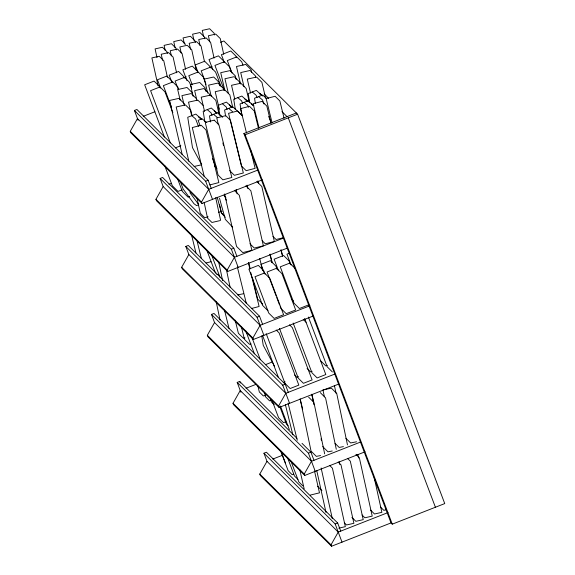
<?xml version="1.0" encoding="UTF-8"?>
<svg xmlns="http://www.w3.org/2000/svg" width="575" height="575" viewBox="0 0 575 575"><rect width="100%" height="100%" fill="white"/><g stroke="black" fill="none" stroke-linecap="round" stroke-linejoin="round"><path stroke-width="0.86" d="M262.308 179.853L202.026 203.485L130.791 132.732L130.259 131.316L137.468 118.579L208.725 189.326L257.686 170.128M287.169 248.163L227.714 271.472L156.486 200.718L155.947 199.302L163.156 186.566L234.42 257.312L283.374 238.115M202.026 203.485L201.494 202.077L208.703 189.34M312.865 316.149L253.41 339.466L182.174 268.705L181.643 267.289L188.852 254.553L185.811 246.431L188.298 245.453L259.533 316.214L262.603 324.329M227.714 271.472L227.182 270.063L234.392 257.327M338.553 384.136L279.098 407.452L207.862 336.691L207.331 335.283L214.54 322.539L211.499 314.424L213.993 313.447L285.222 384.201L288.291 392.315M253.41 339.466L252.878 338.05L260.087 325.313L309.896 305.778M365.075 451.799L304.786 475.439L233.558 404.678L233.019 403.269L240.228 390.533L311.492 461.279L360.446 442.082M279.098 407.452L278.566 406.036L285.775 393.3L334.758 374.095M391 522.934L331.545 546.25L260.31 475.489L259.778 474.08L266.987 461.344L263.947 453.222L266.441 452.245L337.676 522.998L340.738 531.113M304.786 475.439L304.254 474.023L311.463 461.287M331.545 546.25L331.013 544.834L338.222 532.098L388.032 512.569M220.556 42.291L223.891 40.983L297.606 114.202L444.741 503.585L392.265 524.163L391.022 522.927L243.886 133.551L296.362 112.973M183.871 77.711L186.221 76.791M209.667 67.598L212.017 66.678M138.101 120.254L134.428 110.458L136.922 109.48L208.157 180.241L211.219 188.348M143.283 116.301L154.905 111.744M175.332 147.876L180.823 145.727M243.886 133.551L245.13 134.78L297.606 114.202M163.185 186.559L160.116 178.444L162.61 177.467L233.845 248.228L236.907 256.335M168.971 184.287L171.465 183.31M214.489 166.628L216.114 165.988M182.11 189.822L178.02 191.417L172.32 185.761L164.737 165.686M134.428 110.458L205.663 181.218L208.157 180.241M189.707 196.499L188.075 197.139L182.376 191.475L177.632 178.933M198.684 204.75L196.564 205.584L193.983 203.737L183.145 189.031L180.873 183.022M160.116 178.444L231.351 249.205L233.845 248.228M289.326 253.252L286.961 254.179L291.007 264.902M185.811 246.431L257.047 317.192L259.533 316.214M308.854 304.808L299.395 308.516L293.969 303.126L280.255 266.829L289.714 263.12L295.14 268.511M265.348 364.708L272.413 361.934M240.86 392.2L237.188 382.411L239.682 381.433L296.923 438.294M246.042 388.254L256.004 384.344M283.561 382.476L285.135 381.857M298.418 376.647L296.844 377.265L294.537 374.972M312.117 371.277L310.543 371.896L307.086 368.453M327.369 365.298L325.795 365.916L320.606 360.762M211.499 314.424L282.735 385.178L285.222 384.201M285.876 421.734L283.525 422.654L278.595 417.752L271.946 400.164M272.802 459.066L282.763 455.156M237.188 382.411L308.423 453.165L310.917 452.187L313.979 460.302M293.789 474.116L292.201 474.742L288.154 470.717L280.658 450.893M263.947 453.222L335.182 523.976L337.676 522.998M251.39 308.516L259.124 306.489L250.75 272.5M209.897 184.906L218.852 182.577L205.994 129.95L201.236 125.228L192.28 127.557L204.298 176.733M206.066 262.991L210.946 261.726M283.533 237.683L276.079 239.502L272.974 236.418M310.378 495.061L319.484 492.847L314.511 470.997M218.522 212.261L222 211.456M208.179 216.876L204.7 217.681L200.308 213.311L197.074 198.389M219.765 220.663L211.938 222.482L207.539 218.112L204.118 202.307M386.285 509.795L383.827 510.341L380.449 506.992M338.783 528.145L345.331 526.671L332.422 468.194L329.612 465.398M194.12 166.47L201.732 164.773M245 337.892L243.376 338.251L238.381 333.284L235.204 320.21M251.052 343.9L249.421 344.26L244.425 339.293L241.457 327.089M237.669 294.896L243.606 293.732M356.55 441.794L350.606 442.958L345.898 438.279M343.412 446.61L339.164 447.443L335.045 443.347M332.228 450.994L327.987 451.828L322.69 446.567M320.598 455.558L316.351 456.385L311.053 451.123L300.128 398.806M265.758 395.499L263.328 395.931L259.325 391.956L257.859 385.911M271.177 400.531L269.56 400.818L265.557 396.843L264.507 392.531M259.282 93.301L262.667 95.917M266.512 98.311L265.6 97.973L261.891 82.318L256.587 77.043L247.279 79.113L250.542 93.1M244.785 98.986L248.17 101.603M232.516 111.636L228.663 108.38M220.556 115.64L222.705 117.113M217.408 117.566L213.555 114.303M205.11 121.692L206.022 122.029M259.929 93.847L261.862 95.5M253.036 105.311L251.103 103.658L253.87 105.707M246.071 100.086L248.005 101.732M242.111 115.208L232.724 106.785L224.602 109.969L225.565 116.049M231.926 107.237L229.346 105.038L232.113 107.087M216.818 113.16L214.238 110.961L217.005 113.009M201.372 119.219L198.792 117.02L201.559 119.068M266.671 98.641L262.653 95.048L254.538 98.232L255.357 103.442M262.358 95.759L256.335 90.376L248.22 93.56L249.593 102.235M253.51 105.52L248.156 100.733L240.041 103.917L241.823 115.201M247.861 101.444L241.838 96.061L233.723 99.245L235.369 109.66M232.422 107.496L226.406 102.113L218.284 105.297L219.93 115.712M222.295 116.897L217.616 112.714L209.494 115.891L210.457 121.972M216.646 112.822L211.298 108.035L203.176 111.219L204.822 121.634M206.181 122.36L202.163 118.766L198.109 120.362L200.201 125.903M201.868 119.478L195.845 114.094L187.73 117.278L192.496 147.646L201.631 164.601M264.141 93.883L268.59 98.311M281.951 111.579L287.033 116.632M258.599 96.643L262.452 99.899L264.004 104.01M252.281 91.964L256.134 95.227L257.068 97.692M244.102 102.328L247.954 105.584L248.58 107.23M185.61 44.404L181.111 39.934L173.743 41.587L175.088 47.696M237.784 97.649L241.637 100.913L242.571 103.378M242.269 115.726L237.518 111.004L228.562 113.333L241.421 165.959L246.179 170.682L255.135 168.353L250.707 150.233M222.345 103.701L226.198 106.964L227.132 109.43M192.309 92.747L187.004 87.479L177.697 89.549L180.147 100.036M196.535 98.821L191.231 93.545L181.93 95.615L183.964 104.355M203.126 105.362L197.822 100.093L188.514 102.156L191.367 114.396M207.237 109.631L211.09 112.887L212.024 115.352M191.791 115.683L195.644 118.946L198.44 126.342M256.853 181.535L261.819 186.465L274.354 241.529L265.248 243.75L262.143 240.666M245.884 185.833L250.851 190.763L263.386 245.827L254.279 248.048L249.938 243.735M229.633 170.588L234.384 175.31L243.34 172.982L230.474 120.347L225.723 115.632L216.768 117.961L218.457 124.861M234.348 190.361L239.315 195.292L251.85 250.355L242.743 252.569L236.533 246.409L224.595 193.962M221.986 213.318L224.502 215.812M130.259 131.316L201.494 202.077M291.475 299.086L293.279 300.883M303.19 319.427L306.072 322.287M289.484 324.796L292.366 327.664L312.117 379.917L303.442 383.317L298.252 378.163L279.45 328.397M332.393 371.96L327.204 366.807L308.401 317.041M262.703 304.074L257.672 299.079L252.31 277.294M155.947 199.302L227.182 270.063M268.029 310.787L262.603 305.397L248.889 269.107L258.348 265.398L263.774 270.789L265.025 274.088M276.208 330.007L279.091 332.868L298.835 385.121L290.167 388.52L284.977 383.367L266.175 333.601M188.852 254.553L260.108 325.306M320.246 392.588L325.543 397.85L336.289 449.298M181.643 267.289L252.878 338.05M308.617 397.145L313.914 402.407L324.659 453.855M355.939 454.293L359.317 457.643L372.226 516.127L364.859 517.78L362.042 514.992M214.54 322.539L285.797 393.293M347.494 458.383L350.312 461.179L363.22 519.663L355.853 521.317L351.914 517.399M338.172 462.034L340.989 464.83L353.898 523.315L346.531 524.968L344.274 522.732M207.331 335.283L278.566 406.036M274.246 404.714L271.386 401.875L270.545 398.425M288.111 425.787L286.451 424.142L279.781 406.496M370.566 510.09L374.505 514L381.872 512.347L374.167 477.43M302.012 443.347L310.917 452.187M317.565 486.227L321.914 490.54M233.019 403.269L304.254 474.023M297.929 479.442L294.465 475.999L287.593 457.822M302.838 485.875L298.784 481.857L290.986 461.207M266.987 461.344L338.244 532.091M259.778 474.08L331.013 544.834M225.307 217.249L221.627 213.332L217.213 197.283M232.681 227.197L225.314 219.37L219.499 198.202M224.042 195.327L225.91 197.642M217.077 168.885L216.092 167.656L212.434 158.398M189.915 192.661L198.691 204.563M274.44 366.124L263.235 345.316L261.74 335.771M224.746 196.032L226.363 200.215M288.276 117.861L435.412 507.243M268.662 116.33L270.832 122.08M242.995 65.162L241.737 61.841L236.742 56.875L227.319 60.569L232.027 73.011M236.447 57.615L235.815 55.962L230.819 50.995L221.404 54.682L224.221 62.15M231.545 72.507L229.353 66.7L224.351 61.733L214.935 65.428L224.336 90.304M224.056 62.474L223.431 60.813L218.428 55.847L209.013 59.541L212.772 69.496M245.13 134.78L392.265 524.163M290.274 264.184L289.031 260.885L283.604 255.494L274.138 259.203L278.501 270.753M220.929 86.192L215.596 72.091L210.601 67.124L201.185 70.818L204.628 79.939M210.306 67.872L209.681 66.211L204.678 61.245L195.263 64.932L198.08 72.4M304.621 318.457L325.817 374.541L317.148 377.94L311.959 372.787L293.157 323.021M277.1 269.352L275.849 266.053L270.423 260.662L260.964 264.371L264.392 273.441M206.03 84.41L203.212 76.949L198.21 71.983L188.794 75.677L192.244 84.798M197.915 72.723L197.29 71.07L192.287 66.096L182.872 69.791L186.947 80.572M276.115 295.917L267.073 271.997L276.539 268.288L281.966 273.678L295.679 309.975L286.213 313.684L280.787 308.293L280.169 306.64M276.74 297.57L279.543 304.994M191.719 88.126L189.52 82.318L184.525 77.352L175.102 81.039L178.236 89.333M184.23 78.092L183.597 76.432L178.602 71.465L169.187 75.16L172.004 82.627M178.717 89.413L177.776 86.926L172.78 81.952L163.357 85.646L171.508 107.216M172.486 82.699L171.853 81.039L166.858 76.073L157.442 79.767L160.576 88.061M205.663 181.218L212.498 199.381M231.351 249.205L238.187 267.368M257.047 317.192L263.882 335.354M282.735 385.178L289.57 403.341M308.423 453.165L315.258 471.335M335.182 523.976L342.017 542.146M262.703 335.85L278.372 377.315M172.838 112.671L165.003 91.935L160.001 86.969L150.585 90.656L170.329 142.909M280.449 406.058L289.34 429.582M159.706 87.709L159.081 86.049L154.078 81.082L144.663 84.777L164.407 137.03M251.886 337.345L260.353 359.742M245.654 330.632L254.43 353.855M211.686 255.178L220.203 277.718M206.993 250.671L215.51 273.211M281.082 451.483L285.452 463.048M239.682 381.433L240.292 383.051M312.031 395.082L313.742 401.975M300.315 399.675L302.666 409.156M288.089 403.168L297.289 440.234M285.358 404.599L292.84 434.772M224.509 310.169L229.001 328.332M281.139 250.075L282.641 256.177M280.995 249.802L282.498 255.904M270.092 254.078L272.241 262.789M269.963 254.459L271.889 262.301M259.706 258.477L262.71 270.681M248.659 262.48L250.161 268.582M248.393 262.919L249.895 269.014M237.346 266.915L246.359 303.521M284.086 118.234L279.874 100.984L275.116 96.262L266.16 98.591L272.068 122.748M271.062 123.345L266.843 106.087L262.092 101.372L253.137 103.701L259.037 127.858M258.477 128.282L254.258 111.025L249.507 106.303L240.551 108.632L246.488 132.983M222.884 142.981L223.517 145.568M197.088 241.018L201.307 258.276M191.518 234.83L195.953 252.95M255.71 77.524L255.307 75.771L249.996 70.502L240.695 72.572L243.951 86.559M251.692 72.328L251.081 69.704L245.769 64.436L236.469 66.506L240.544 83.986M249.399 102.487L246.143 88.493L240.832 83.224L231.531 85.294L234.787 99.281M239.962 83.698L239.552 81.952L234.241 76.676L224.94 78.746L228.404 93.61M236.138 79.379L235.326 75.886L230.014 70.61L220.714 72.68L224.789 90.167M232.681 107.13L229.827 94.889L224.523 89.621L215.215 91.691L219.291 109.171M223.646 90.095L223.244 88.349L217.932 83.073L208.632 85.143L211.277 96.507M219.83 85.776L219.01 82.282L213.706 77.007L204.398 79.077L207.661 93.064M219.104 114.368L215.841 100.373L210.529 95.105L201.228 97.175L204.556 111.478M209.659 95.579L209.25 93.833L203.945 88.557L194.638 90.627L196.945 100.567M205.843 91.26L205.023 87.767L199.719 82.491L190.411 84.561L193.128 96.248M192.014 115.446L190.792 110.199L185.488 104.923L176.18 106.993L188.816 161.194M184.611 105.405L184.208 103.651L178.897 98.382L169.596 100.452L182.225 154.653M257.931 180.895L258.527 183.511M247.099 185.143L247.897 188.636M236.131 189.441L237.13 193.811M299.791 469.674L304.168 488.901M357.858 454.537L358.635 458.031M339.207 461.847L339.789 464.471M321.13 467.993L332.307 518.621M316.732 470.494L325.982 512.39M223.725 54.287L220.261 38.575L215.754 34.105L208.387 35.758L209.738 41.867M214.518 34.967L214.13 33.221L209.623 28.75L202.256 30.403L203.607 36.512M214.072 58.075L210.608 42.363L206.102 37.885L198.734 39.546L200.086 45.655M204.858 38.755L204.477 37.008L199.971 32.538L192.603 34.191L193.955 40.3M204.535 61.812L201.07 46.101L196.564 41.63L189.197 43.283L190.548 49.392M195.32 42.492L194.939 40.746L190.433 36.275L183.066 37.928L184.417 44.038M196.37 70.703L191.741 49.759L187.242 45.281L179.874 46.942L181.218 53.051M185.567 69.252L182.095 53.54L177.596 49.069L170.222 50.722L171.379 55.962M176.353 49.932L175.964 48.185L171.465 43.714L164.091 45.367L165.248 50.607M176.561 72.781L173.089 57.069L168.59 52.598L161.223 54.251L162.567 60.361M167.347 53.468L166.958 51.721L162.459 47.243L155.092 48.904L157.018 57.629M167.426 77.309L163.767 60.727L159.268 56.257L151.893 57.91L158.06 85.84M219.65 204.793L221.361 212.693M215.69 197.627L220.635 220.455M347.473 444.913L336.727 393.465L331.43 388.197L322.942 389.857L324.393 396.836M334.377 385.372L336.023 393.221M311.758 394.242L313.943 404.707M321.044 438.718L321.411 440.457M226.478 269.905L230.122 287.349M218.593 261.51L222.597 280.693M216.222 301.853L220.038 320.074M218.356 274.455A19.715 3.256 -20.7 0 1 216.725 274.412M264.464 273.024L254.998 276.733L268.712 313.03L274.138 318.421L283.604 314.705L269.891 278.415L264.464 273.024M214.202 120.146L205.246 122.475L218.112 175.102L222.863 179.824L231.818 177.495L218.953 124.868L214.202 120.146"/></g></svg>
